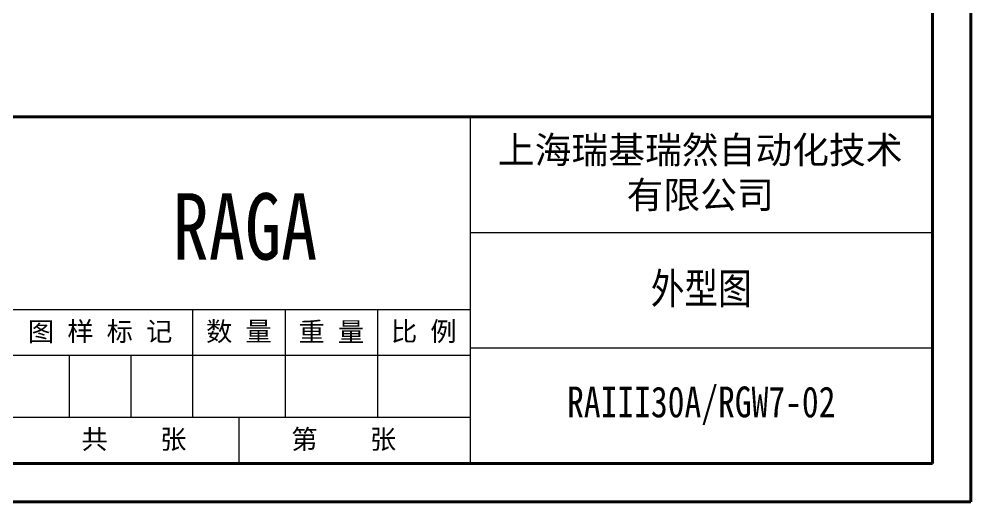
# Model space of a CAD drawing. Header units: millimetres. Extents: x 2063 to 4500, y 825 to 2548.
# Drawn here: x 3783 to 4500, y 825 to 1189 of the extents above; entities that cross this region are included whole.
import ezdxf

# ---------------------------------------------------------------- set-up
doc = ezdxf.new("R2010")
doc.units = ezdxf.units.MM
for name, color, linetype, lineweight in [('AM_BOR', 7, 'Continuous', 50), ('文字', 7, 'Continuous', 13), ('粗实线', 7, 'Continuous', 40), ('细实线', 3, 'Continuous', 13)]:
    doc.layers.add(name, color=color, linetype=linetype, lineweight=lineweight)
doc.styles.add('01', font='txt.shx')
doc.styles.get("Standard").update_dxf_attribs({"font": 'arial.ttf'})
doc.styles.add('STYLE1', font='txt.shx', dxfattribs={"width": 0.8, "height": 3, "bigfont": 'hzdx.shx'})

# ---------------------------------------------------------------- blocks, each defined once
blk = doc.blocks.new('rA3')
at = {"layer": '粗实线'}
for p, q in [((753.38, 124.26), (753.38, 421.26)), ((748.38, 129.26), (748.38, 416.26)), ((748.38, 174.26), (568.38, 174.26)), ((358.38, 129.26), (748.38, 129.26)), ((333.38, 124.26), (753.38, 124.26))]:
    blk.add_line(p, q, dxfattribs=at)
at = {"layer": '细实线'}
for p, q in [((688.38, 174.26), (688.38, 129.26)), ((688.38, 159.26), (748.38, 159.26)), ((568.38, 149.26), (688.38, 149.26)), ((652.38, 149.22), (652.38, 135.22)), ((664.38, 149.26), (664.38, 135.26)), ((676.38, 149.26), (676.38, 135.26)), ((688.38, 144.26), (748.38, 144.26)), ((688.38, 143.26), (628.38, 143.26)), ((636.38, 143.26), (636.38, 135.26)), ((644.38, 143.26), (644.38, 135.26)), ((628.38, 135.26), (688.38, 135.26)), ((658.38, 135.26), (658.38, 129.26))]:
    blk.add_line(p, q, dxfattribs=at)
at = {"layer": '文字', "char_height": 2.5, "width": 72, "attachment_point": 5}
for s, insert in [('{\\fSimSun|b0|i0|c134|p2;图 样 标 记}', (640.38, 146.26)), ('{\\fSimSun|b0|i0|c134|p2;数 量}', (658.38, 146.26)), ('{\\fSimSun|b0|i0|c134|p2;重 量}', (670.38, 146.26)), ('{\\fSimSun|b0|i0|c134|p2;比 例}', (682.38, 146.26)), ('{\\fSimSun|b0|i0|c134|p2;共    张        第    张}', (658.38, 132.26))]:
    blk.add_mtext(s, dxfattribs=dict(at, insert=insert))

msp = doc.modelspace()

# ---------------------------------------------------------------- block references
at = {"layer": 'AM_BOR', "xscale": 5.80078125, "yscale": 5.80078125, "zscale": 5.80078125}
msp.add_blockref('rA3', (129.541, 104.373), dxfattribs=at)

# ---------------------------------------------------------------- texts
at = {"layer": '文字', "insert": (4295.928, 1072.247), "char_height": 20.30273, "width": 417.65625, "attachment_point": 5}
msp.add_mtext('{\\fSimSun|b0|i0|c134|p2;上海瑞基瑞然自动化技术\\P有限公司}', dxfattribs=at)
at = {"layer": '文字', "attachment_point": 5}
for s, insert, char_height, width, style in [('{\\fSimSun|b0|i0|c134|p2;\\W0.8;RAGA}', (3953.235, 1032.297), 50, 316.40625, '01'), ('{\\fSimSun|b0|i0|c134|p2;\\W0.8;外型图}', (4296.729, 984.699), 23.20312, 348.04687, '01'), ('{\\fSimSun|b0|i0|c134|p2;RAIII30A/RGW7-02}', (4296.729, 897.687), 23.20312, 348.04688, 'STYLE1')]:
    msp.add_mtext(s, dxfattribs=dict(at, insert=insert, char_height=char_height, width=width, style=style))

doc.saveas('drawing.dxf')
